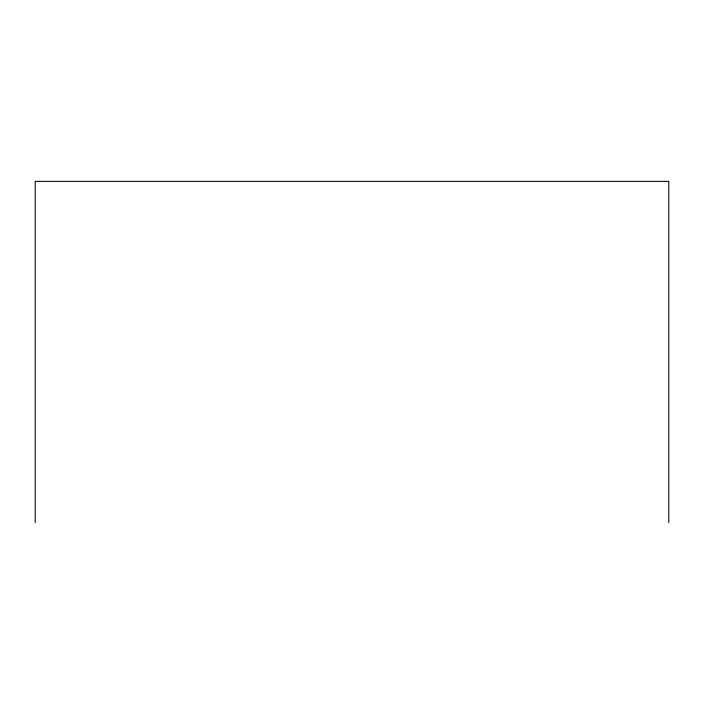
<?xml version="1.0" encoding="UTF-8"?>
<svg xmlns="http://www.w3.org/2000/svg" width="704" height="704" viewBox="0 0 704 704"><rect width="100%" height="100%" fill="white"/><g stroke="black" fill="none" stroke-linecap="round" stroke-linejoin="round"><path stroke-width="1.06" d="M668.8 522.641L668.8 181.359L35.2 181.359L35.2 522.641"/></g></svg>
